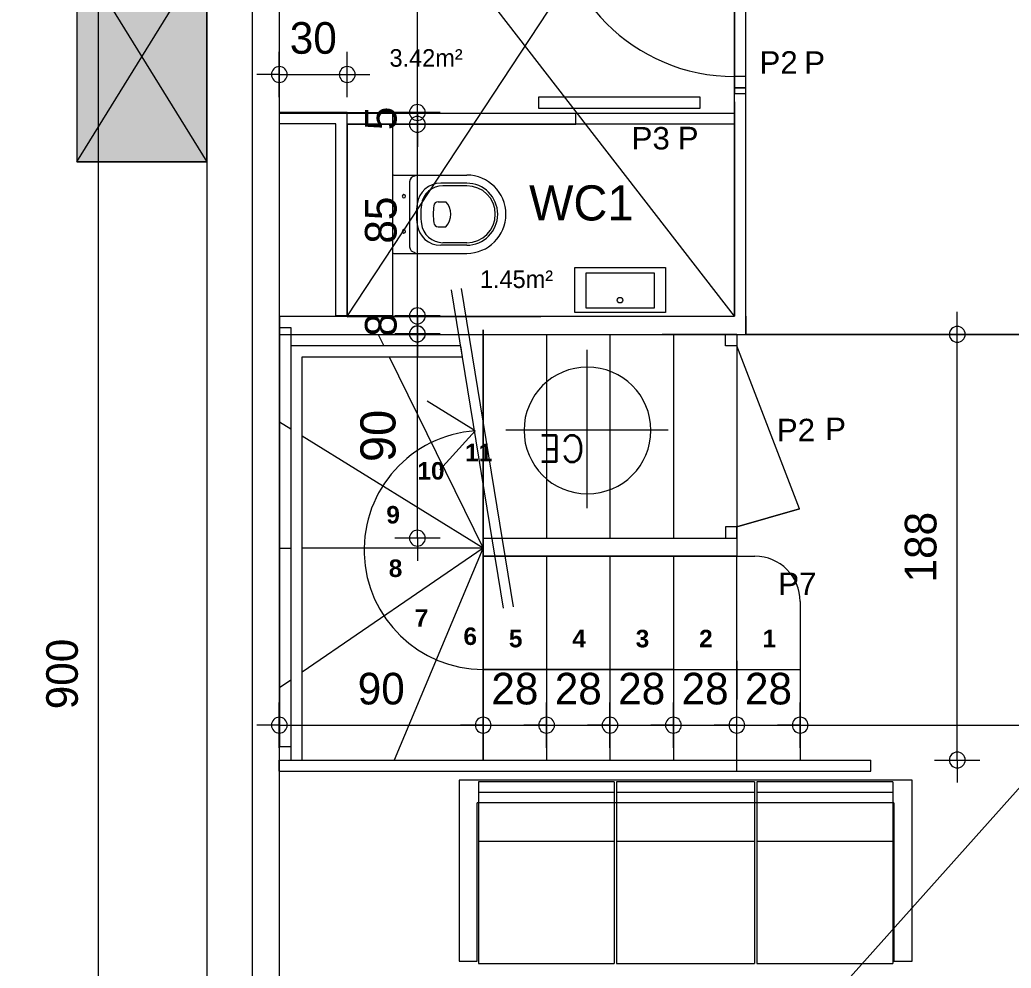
# Model space of a CAD drawing. Header units: metres. Extents: x 1.8 to 61.8, y -53.3 to -11.3.
# Drawn here: x 5.776 to 10.153, y -20.599 to -16.41 of the extents above; entities that cross this region are included whole.
import ezdxf
from ezdxf.enums import TextEntityAlignment as Align
from ezdxf.lldxf.tags import DXFTag

# ---------------------------------------------------------------- set-up
doc = ezdxf.new("R2010")
doc.units = ezdxf.units.M
doc.header["$MEASUREMENT"] = 0
doc.layers.add('Calque commun', color=7, linetype='Continuous')
doc.layers.add('Textes', color=7, linetype='Continuous')
doc.styles.add('Arial12', font='arialbd.ttf', dxfattribs={"height": 0.077267})
doc.styles.add('Arial9', font='arial.ttf', dxfattribs={"height": 0.098961})
doc.styles.add('Century Gothic Gras', font='txt.shx', dxfattribs={"height": 0.116336})
doc.styles.add('Century Gothic10', font='GOTHIC.TTF', dxfattribs={"height": 0.077575})
doc.styles.add('Century Gothic15', font='GOTHIC.TTF', dxfattribs={"height": 0.139636})
doc.styles.add('Century Gothic18', font='GOTHIC.TTF', dxfattribs={"height": 0.155151})
doc.styles.add('Century Gothic19', font='GOTHIC.TTF', dxfattribs={"height": 0.155151})
tags = doc.linetypes.add('DASHDOT2', pattern=[0.5, 0.25, -0.125, 0, -0.125]).pattern_tags.tags
tags[10:11] = [DXFTag(74, 4), DXFTag(75, 0), DXFTag(340, '0'), DXFTag(46, 1.0), DXFTag(50, 0.0), DXFTag(44, 0.0), DXFTag(45, 0.0)]
tags[8:9] = [DXFTag(74, 4), DXFTag(75, 0), DXFTag(340, '0'), DXFTag(46, 1.0), DXFTag(50, 0.0), DXFTag(44, 0.0), DXFTag(45, 0.0)]
tags[6:7] = [DXFTag(74, 4), DXFTag(75, 0), DXFTag(340, '0'), DXFTag(46, 1.0), DXFTag(50, 0.0), DXFTag(44, 0.0), DXFTag(45, 0.0)]
tags[4:5] = [DXFTag(74, 4), DXFTag(75, 0), DXFTag(340, '0'), DXFTag(46, 1.0), DXFTag(50, 0.0), DXFTag(44, 0.0), DXFTag(45, 0.0)]
tags = doc.linetypes.add('DOT2', pattern=[0.125, 0, -0.125]).pattern_tags.tags
tags[6:7] = [DXFTag(74, 4), DXFTag(75, 0), DXFTag(340, '0'), DXFTag(46, 1.0), DXFTag(50, 0.0), DXFTag(44, 0.0), DXFTag(45, 0.0)]
tags[4:5] = [DXFTag(74, 4), DXFTag(75, 0), DXFTag(340, '0'), DXFTag(46, 1.0), DXFTag(50, 0.0), DXFTag(44, 0.0), DXFTag(45, 0.0)]
tags = doc.linetypes.add('HIDDEN', pattern=[0.375, 0.25, -0.125]).pattern_tags.tags
tags[6:7] = [DXFTag(74, 4), DXFTag(75, 0), DXFTag(340, '0'), DXFTag(46, 1.0), DXFTag(50, 0.0), DXFTag(44, 0.0), DXFTag(45, 0.0)]
tags[4:5] = [DXFTag(74, 4), DXFTag(75, 0), DXFTag(340, '0'), DXFTag(46, 1.0), DXFTag(50, 0.0), DXFTag(44, 0.0), DXFTag(45, 0.0)]
tags = doc.linetypes.add('HIDDEN2', pattern=[0.1875, 0.125, -0.0625]).pattern_tags.tags
tags[6:7] = [DXFTag(74, 4), DXFTag(75, 0), DXFTag(340, '0'), DXFTag(46, 1.0), DXFTag(50, 0.0), DXFTag(44, 0.0), DXFTag(45, 0.0)]
tags[4:5] = [DXFTag(74, 4), DXFTag(75, 0), DXFTag(340, '0'), DXFTag(46, 1.0), DXFTag(50, 0.0), DXFTag(44, 0.0), DXFTag(45, 0.0)]
tags = doc.linetypes.add('HIDDENX2', pattern=[0.75, 0.5, -0.25]).pattern_tags.tags
tags[6:7] = [DXFTag(74, 4), DXFTag(75, 0), DXFTag(340, '0'), DXFTag(46, 1.0), DXFTag(50, 0.0), DXFTag(44, 0.0), DXFTag(45, 0.0)]
tags[4:5] = [DXFTag(74, 4), DXFTag(75, 0), DXFTag(340, '0'), DXFTag(46, 1.0), DXFTag(50, 0.0), DXFTag(44, 0.0), DXFTag(45, 0.0)]

# ---------------------------------------------------------------- blocks, each defined once
blk = doc.blocks.new('Block52944')
at = {"layer": 'Calque commun', "color": 7, "linetype": 'Continuous', "lineweight": 18}
blk.add_line((6.6015, -14.7998), (6.6015, -23.7998), dxfattribs=at)
at = {"layer": 'Calque commun', "color": 7, "linetype": 'Continuous', "lineweight": 9}
for p, q in [((6.8015, -14.9998), (6.8015, -23.5998)), ((6.9216, -15.1198), (6.9216, -23.4798))]:
    blk.add_line(p, q, dxfattribs=at)
blk = doc.blocks.new('DimLine53045')
at = {"layer": 'Calque commun', "color": 5, "linetype": 'Continuous', "lineweight": 9}
blk.add_line((6.1238, -23.7998, 0), (6.1238, -14.7998, 0), dxfattribs=at)
at = {"layer": 'Calque commun', "color": 5, "linetype": 'Continuous', "lineweight": 9, "style": 'Century Gothic15'}
blk.add_text('900', height=0.13964, rotation=90, dxfattribs=at).set_placement((6.0738, -19.2998, 0), align=Align.BOTTOM_CENTER)
blk = doc.blocks.new('ce3')
at = {"layer": 'Calque commun', "color": 6, "linetype": 'Continuous', "lineweight": 9}
for p, q in [((0.0007, 0.3427), (0.0007, -0.3562)), ((-0.3566, -0.0007), (0.3605, -0.0007))]:
    blk.add_line(p, q, dxfattribs=at)
blk.add_arc((0, 0), 0.28, 0, 359.9994, dxfattribs=at)
at = {"layer": 'Calque commun', "color": 6, "linetype": 'ByBlock', "lineweight": -2, "style": 'Century Gothic Gras'}
blk.add_text('CE', height=0.11634, rotation=359.9993, dxfattribs=at).set_placement((0.0123, -0.0123), align=Align.BOTTOM_LEFT)
blk = doc.blocks.new('sofa3-3')
at = {"layer": 'Calque commun', "color": 8, "linetype": 'ByBlock', "lineweight": 9}
for p, q in [((0, 0), (0, -0.8)), ((2, 0), (0, 0)), ((2, 0), (2, 0)), ((2, 0), (2, 0)), ((2, 0), (2, 0)), ((2, 0), (2, 0)), ((2, -0.8), (2, 0)), ((0.685, -0.0067), (0.085, -0.0067)), ((0.085, -0.0067), (0.085, -0.1)), ((0.685, -0.0067), (0.685, -0.1)), ((1.305, -0.0067), (0.695, -0.0067)), ((0.695, -0.0067), (0.695, -0.1)), ((1.305, -0.0067), (1.305, -0.1)), ((1.915, -0.0067), (1.315, -0.0067)), ((1.315, -0.0067), (1.315, -0.1)), ((1.915, -0.0067), (1.915, -0.1)), ((0.685, -0.054), (0.085, -0.054)), ((1.305, -0.054), (0.695, -0.054)), ((1.915, -0.054), (1.315, -0.054)), ((0.08, -0.1), (0.08, -0.1)), ((0.08, -0.1), (0.08, -0.1)), ((0.08, -0.1), (0.08, -0.1)), ((0.08, -0.1), (0.08, -0.1)), ((0.085, -0.1), (0.08, -0.1)), ((0.08, -0.74), (0.08, -0.1)), ((0.685, -0.1), (0.085, -0.1)), ((0.085, -0.1), (0.085, -0.14)), ((0.085, -0.11), (0.085, -0.11)), ((0.085, -0.11), (0.085, -0.11)), ((0.695, -0.1), (0.685, -0.1)), ((0.685, -0.1), (0.685, -0.14)), ((0.685, -0.11), (0.685, -0.11)), ((0.685, -0.11), (0.685, -0.11)), ((1.305, -0.1), (0.695, -0.1)), ((0.695, -0.1), (0.695, -0.14)), ((0.695, -0.11), (0.695, -0.11)), ((0.695, -0.11), (0.695, -0.11)), ((1.315, -0.1), (1.305, -0.1)), ((1.305, -0.1), (1.305, -0.14)), ((1.305, -0.11), (1.305, -0.11)), ((1.305, -0.11), (1.305, -0.11)), ((1.915, -0.1), (1.315, -0.1)), ((1.315, -0.1), (1.315, -0.14)), ((1.315, -0.11), (1.315, -0.11)), ((1.315, -0.11), (1.315, -0.11)), ((1.92, -0.1), (1.915, -0.1)), ((1.915, -0.1), (1.915, -0.14)), ((1.915, -0.11), (1.915, -0.11)), ((1.915, -0.11), (1.915, -0.11)), ((1.92, -0.1), (1.92, -0.1)), ((1.92, -0.1), (1.92, -0.1)), ((1.92, -0.1), (1.92, -0.1)), ((1.92, -0.1), (1.92, -0.1)), ((1.92, -0.1), (1.92, -0.74)), ((0.085, -0.14), (0.085, -0.81)), ((0.685, -0.14), (0.685, -0.81)), ((0.695, -0.14), (0.695, -0.81)), ((1.305, -0.14), (1.305, -0.81)), ((1.315, -0.14), (1.315, -0.81)), ((1.915, -0.14), (1.915, -0.81)), ((0.085, -0.27), (0.685, -0.27)), ((0.695, -0.27), (1.305, -0.27)), ((1.315, -0.27), (1.915, -0.27)), ((0.08, -0.76), (0.08, -0.74)), ((1.92, -0.74), (1.92, -0.76)), ((0.08, -0.8), (0.08, -0.76)), ((1.92, -0.76), (1.92, -0.8)), ((0, -0.8), (0, -0.8)), ((0, -0.8), (0, -0.8)), ((0, -0.8), (0.08, -0.8)), ((0.08, -0.8), (0.08, -0.8)), ((0.08, -0.8), (0.08, -0.8)), ((0.085, -0.81), (0.085, -0.81)), ((0.085, -0.81), (0.085, -0.81)), ((0.085, -0.81), (0.685, -0.81)), ((0.685, -0.81), (0.685, -0.81)), ((0.685, -0.81), (0.685, -0.81)), ((0.695, -0.81), (0.695, -0.81)), ((0.695, -0.81), (0.695, -0.81)), ((0.695, -0.81), (1.305, -0.81)), ((1.305, -0.81), (1.305, -0.81)), ((1.305, -0.81), (1.305, -0.81)), ((1.315, -0.81), (1.315, -0.81)), ((1.315, -0.81), (1.315, -0.81)), ((1.315, -0.81), (1.915, -0.81)), ((1.915, -0.81), (1.915, -0.81)), ((1.915, -0.81), (1.915, -0.81)), ((1.92, -0.8), (1.92, -0.8)), ((1.92, -0.8), (1.92, -0.8)), ((1.92, -0.8), (2, -0.8))]:
    blk.add_line(p, q, dxfattribs=at)
blk = doc.blocks.new('XMODULE1PDNONPMR5')
at = {"layer": 'Calque commun', "color": 5, "linetype": 'Continuous', "lineweight": 9}
blk.add_arc((0, 0), 0.5, 0, 359.99941, dxfattribs=at)
blk = doc.blocks.new('XMODULE1PDNONPMR6')
at = {"layer": 'Calque commun', "color": 5, "linetype": 'Continuous', "lineweight": 9}
blk.add_arc((0, 0), 0.5, 0, 359.99941, dxfattribs=at)
blk = doc.blocks.new('DimLine53356-2')
at = {"layer": 'Calque commun', "color": 5, "linetype": 'Continuous', "lineweight": 9}
for p, q in [((6.9216, -20.4977), (6.9216, -20.2977)), ((7.8216, -20.4977), (7.8216, -20.2977)), ((6.9216, -20.3977), (6.8216, -20.3977)), ((6.9216, -20.3977), (7.8216, -20.3977)), ((7.8216, -20.3977), (7.9216, -20.3977))]:
    blk.add_line(p, q, dxfattribs=at)
at = {"layer": 'Calque commun', "color": 5, "linetype": 'Continuous', "lineweight": 9, "xscale": 0.07000000029802322, "yscale": 0.07000000029802322, "zscale": 0.07000000029802322}
for name, p in [('XMODULE1PDNONPMR5', (6.9216, -20.3977)), ('XMODULE1PDNONPMR6', (7.8216, -20.3977))]:
    blk.add_blockref(name, p, dxfattribs=at)
at = {"layer": 'Calque commun', "color": 5, "linetype": 'Continuous', "lineweight": 9, "style": 'Century Gothic15'}
blk.add_text('90', height=0.13964, dxfattribs=at).set_placement((7.3716, -20.3477), align=Align.BOTTOM_CENTER)
blk = doc.blocks.new('XMODULE1PDNONPMR7')
at = {"layer": 'Calque commun', "color": 5, "linetype": 'Continuous', "lineweight": 9}
blk.add_arc((0, 0), 0.5, 0, 359.99941, dxfattribs=at)
blk = doc.blocks.new('XMODULE1PDNONPMR8')
at = {"layer": 'Calque commun', "color": 5, "linetype": 'Continuous', "lineweight": 9}
blk.add_arc((0, 0), 0.5, 0, 359.99941, dxfattribs=at)
blk = doc.blocks.new('DimLine53364-2')
at = {"layer": 'Calque commun', "color": 5, "linetype": 'Continuous', "lineweight": 9}
for p, q in [((7.8216, -20.4977), (7.8216, -20.2977)), ((8.1016, -20.4977), (8.1016, -20.2977)), ((7.8216, -20.3977), (7.7216, -20.3977)), ((7.8216, -20.3977), (8.1016, -20.3977)), ((8.1016, -20.3977), (8.2016, -20.3977))]:
    blk.add_line(p, q, dxfattribs=at)
at = {"layer": 'Calque commun', "color": 5, "linetype": 'Continuous', "lineweight": 9, "xscale": 0.07000000029802322, "yscale": 0.07000000029802322, "zscale": 0.07000000029802322}
for name, p in [('XMODULE1PDNONPMR7', (7.8216, -20.3977)), ('XMODULE1PDNONPMR8', (8.1016, -20.3977))]:
    blk.add_blockref(name, p, dxfattribs=at)
at = {"layer": 'Calque commun', "color": 5, "linetype": 'Continuous', "lineweight": 9, "style": 'Century Gothic15'}
blk.add_text('28', height=0.13964, dxfattribs=at).set_placement((7.9616, -20.3477), align=Align.BOTTOM_CENTER)
blk = doc.blocks.new('XMODULE1PDNONPMR9')
at = {"layer": 'Calque commun', "color": 5, "linetype": 'Continuous', "lineweight": 9}
blk.add_arc((0, 0), 0.5, 0, 359.99941, dxfattribs=at)
blk = doc.blocks.new('XMODULE1PDNONPMR10')
at = {"layer": 'Calque commun', "color": 5, "linetype": 'Continuous', "lineweight": 9}
blk.add_arc((0, 0), 0.5, 0, 359.99941, dxfattribs=at)
blk = doc.blocks.new('DimLine53372-2')
at = {"layer": 'Calque commun', "color": 5, "linetype": 'Continuous', "lineweight": 9}
for p, q in [((8.1016, -20.4977), (8.1016, -20.2977)), ((8.3816, -20.4977), (8.3816, -20.2977)), ((8.1016, -20.3977), (8.0016, -20.3977)), ((8.1016, -20.3977), (8.3816, -20.3977)), ((8.3816, -20.3977), (8.4816, -20.3977))]:
    blk.add_line(p, q, dxfattribs=at)
at = {"layer": 'Calque commun', "color": 5, "linetype": 'Continuous', "lineweight": 9, "xscale": 0.07000000029802322, "yscale": 0.07000000029802322, "zscale": 0.07000000029802322}
for name, p in [('XMODULE1PDNONPMR9', (8.1016, -20.3977)), ('XMODULE1PDNONPMR10', (8.3816, -20.3977))]:
    blk.add_blockref(name, p, dxfattribs=at)
at = {"layer": 'Calque commun', "color": 5, "linetype": 'Continuous', "lineweight": 9, "style": 'Century Gothic15'}
blk.add_text('28', height=0.13964, dxfattribs=at).set_placement((8.2416, -20.3477), align=Align.BOTTOM_CENTER)
blk = doc.blocks.new('XMODULE1PDNONPMR11')
at = {"layer": 'Calque commun', "color": 5, "linetype": 'Continuous', "lineweight": 9}
blk.add_arc((0, 0), 0.5, 0, 359.99941, dxfattribs=at)
blk = doc.blocks.new('XMODULE1PDNONPMR12')
at = {"layer": 'Calque commun', "color": 5, "linetype": 'Continuous', "lineweight": 9}
blk.add_arc((0, 0), 0.5, 0, 359.99941, dxfattribs=at)
blk = doc.blocks.new('DimLine53380-2')
at = {"layer": 'Calque commun', "color": 5, "linetype": 'Continuous', "lineweight": 9}
for p, q in [((8.3816, -20.4977), (8.3816, -20.2977)), ((8.6616, -20.4977), (8.6616, -20.2977)), ((8.3816, -20.3977), (8.2816, -20.3977)), ((8.3816, -20.3977), (8.6616, -20.3977)), ((8.6616, -20.3977), (8.7616, -20.3977))]:
    blk.add_line(p, q, dxfattribs=at)
at = {"layer": 'Calque commun', "color": 5, "linetype": 'Continuous', "lineweight": 9, "xscale": 0.07000000029802322, "yscale": 0.07000000029802322, "zscale": 0.07000000029802322}
for name, p in [('XMODULE1PDNONPMR11', (8.3816, -20.3977)), ('XMODULE1PDNONPMR12', (8.6616, -20.3977))]:
    blk.add_blockref(name, p, dxfattribs=at)
at = {"layer": 'Calque commun', "color": 5, "linetype": 'Continuous', "lineweight": 9, "style": 'Century Gothic15'}
blk.add_text('28', height=0.13964, dxfattribs=at).set_placement((8.5216, -20.3477), align=Align.BOTTOM_CENTER)
blk = doc.blocks.new('XMODULE1PDNONPMR13')
at = {"layer": 'Calque commun', "color": 5, "linetype": 'Continuous', "lineweight": 9}
blk.add_arc((0, 0), 0.5, 0, 359.99941, dxfattribs=at)
blk = doc.blocks.new('XMODULE1PDNONPMR14')
at = {"layer": 'Calque commun', "color": 5, "linetype": 'Continuous', "lineweight": 9}
blk.add_arc((0, 0), 0.5, 0, 359.99941, dxfattribs=at)
blk = doc.blocks.new('DimLine53388-2')
at = {"layer": 'Calque commun', "color": 5, "linetype": 'Continuous', "lineweight": 9}
for p, q in [((9.2215, -20.4977), (9.2215, -20.2977)), ((12.9215, -20.2974), (12.9215, -20.4974)), ((9.2215, -20.3977), (9.1215, -20.3977)), ((9.2215, -20.3977), (12.9215, -20.3974)), ((12.9215, -20.3974), (13.0215, -20.3974))]:
    blk.add_line(p, q, dxfattribs=at)
at = {"layer": 'Calque commun', "color": 5, "linetype": 'Continuous', "lineweight": 9, "xscale": 0.07000000051574785, "yscale": 0.07000000051574785, "zscale": 0.07000000029802322, "rotation": 0.004519000550515192}
for name, p in [('XMODULE1PDNONPMR13', (9.2215, -20.3977)), ('XMODULE1PDNONPMR14', (12.9215, -20.3974))]:
    blk.add_blockref(name, p, dxfattribs=at)
at = {"layer": 'Calque commun', "color": 5, "linetype": 'Continuous', "lineweight": 9, "style": 'Century Gothic15'}
blk.add_text('370', height=0.13964, rotation=0.0045, dxfattribs=at).set_placement((11.0715, -20.3475), align=Align.BOTTOM_CENTER)
blk = doc.blocks.new('XMODULE1PDNONPMR35')
at = {"layer": 'Calque commun', "color": 5, "linetype": 'Continuous', "lineweight": 9}
blk.add_arc((0, 0), 0.5, 0, 359.99941, dxfattribs=at)
blk = doc.blocks.new('XMODULE1PDNONPMR36')
at = {"layer": 'Calque commun', "color": 5, "linetype": 'Continuous', "lineweight": 9}
blk.add_arc((0, 0), 0.5, 0, 359.99941, dxfattribs=at)
blk = doc.blocks.new('DimLine53492')
at = {"layer": 'Calque commun', "color": 5, "linetype": 'Continuous', "lineweight": 9}
for p, q in [((7.5311, -15.9912), (7.5311, -15.8912)), ((7.4311, -15.9912), (7.6311, -15.9912)), ((7.5311, -17.6912), (7.5311, -15.9912)), ((7.4311, -17.6912), (7.6311, -17.6912)), ((7.5311, -17.6912), (7.5311, -17.7912))]:
    blk.add_line(p, q, dxfattribs=at)
at = {"layer": 'Calque commun', "color": 5, "linetype": 'Continuous', "lineweight": 9, "xscale": 0.07000000029802322, "yscale": 0.07000000029802322, "zscale": 0.07000000029802322, "rotation": 90}
for name, p in [('XMODULE1PDNONPMR36', (7.5311, -15.9912)), ('XMODULE1PDNONPMR35', (7.5311, -17.6912))]:
    blk.add_blockref(name, p, dxfattribs=at)
at = {"layer": 'Calque commun', "color": 5, "linetype": 'Continuous', "lineweight": 9, "style": 'Century Gothic15'}
blk.add_text('170', height=0.13964, rotation=90, dxfattribs=at).set_placement((7.4811, -16.8412), align=Align.BOTTOM_CENTER)
blk = doc.blocks.new('XMODULE1PDNONPMR39')
at = {"layer": 'Calque commun', "color": 5, "linetype": 'Continuous', "lineweight": 9}
blk.add_arc((0, 0), 0.5, 0, 359.99941, dxfattribs=at)
blk = doc.blocks.new('XMODULE1PDNONPMR40')
at = {"layer": 'Calque commun', "color": 5, "linetype": 'Continuous', "lineweight": 9}
blk.add_arc((0, 0), 0.5, 0, 359.99941, dxfattribs=at)
blk = doc.blocks.new('DimLine53966-2')
at = {"layer": 'Calque commun', "color": 5, "linetype": 'Continuous', "lineweight": 9}
for p, q in [((7.5311, -18.6687), (7.5311, -18.5687)), ((7.6311, -18.6687), (7.4311, -18.6687)), ((7.5311, -19.5712), (7.5311, -18.6687)), ((7.6311, -19.5712), (7.4311, -19.5712)), ((7.5311, -19.5712), (7.5311, -19.6712))]:
    blk.add_line(p, q, dxfattribs=at)
at = {"layer": 'Calque commun', "color": 5, "linetype": 'Continuous', "lineweight": 9, "xscale": 0.07000000029802322, "yscale": 0.07000000029802322, "zscale": 0.07000000029802322, "rotation": 90}
for name, p in [('XMODULE1PDNONPMR40', (7.5311, -18.6687)), ('XMODULE1PDNONPMR39', (7.5311, -19.5712))]:
    blk.add_blockref(name, p, dxfattribs=at)
at = {"layer": 'Calque commun', "color": 5, "linetype": 'Continuous', "lineweight": 9, "style": 'Century Gothic19'}
blk.add_text('90', height=0.15515, rotation=90, dxfattribs=at).set_placement((7.4811, -19.1199), align=Align.BOTTOM_CENTER)
blk = doc.blocks.new('XMODULE1PDNONPMR49')
at = {"layer": 'Calque commun', "color": 5, "linetype": 'Continuous', "lineweight": 9}
blk.add_arc((0, 0), 0.5, 0, 359.99941, dxfattribs=at)
blk = doc.blocks.new('XMODULE1PDNONPMR50')
at = {"layer": 'Calque commun', "color": 5, "linetype": 'Continuous', "lineweight": 9}
blk.add_arc((0, 0), 0.5, 0, 359.99941, dxfattribs=at)
blk = doc.blocks.new('DimLine55785-2')
at = {"layer": 'Calque commun', "color": 5, "linetype": 'Continuous', "lineweight": 9}
for p, q in [((6.9216, -17.6236), (6.9216, -17.4236)), ((7.2215, -17.6236), (7.2215, -17.4236)), ((6.9216, -17.5236), (6.8216, -17.5236)), ((6.9216, -17.5236), (7.2215, -17.5236)), ((7.2215, -17.5236), (7.3215, -17.5236))]:
    blk.add_line(p, q, dxfattribs=at)
at = {"layer": 'Calque commun', "color": 5, "linetype": 'Continuous', "lineweight": 9, "xscale": 0.07000000029802322, "yscale": 0.07000000029802322, "zscale": 0.07000000029802322}
for name, p in [('XMODULE1PDNONPMR49', (6.9216, -17.5236)), ('XMODULE1PDNONPMR50', (7.2215, -17.5236))]:
    blk.add_blockref(name, p, dxfattribs=at)
at = {"layer": 'Calque commun', "color": 5, "linetype": 'Continuous', "lineweight": 9, "style": 'Century Gothic15'}
blk.add_text('30', height=0.13964, dxfattribs=at).set_placement((7.0716, -17.4736), align=Align.BOTTOM_CENTER)
blk = doc.blocks.new('XMODULE1PDNONPMR51')
at = {"layer": 'Calque commun', "color": 5, "linetype": 'Continuous', "lineweight": 9}
blk.add_arc((0, 0), 0.5, 0, 359.99941, dxfattribs=at)
blk = doc.blocks.new('XMODULE1PDNONPMR52')
at = {"layer": 'Calque commun', "color": 5, "linetype": 'Continuous', "lineweight": 9}
blk.add_arc((0, 0), 0.5, 0, 359.99941, dxfattribs=at)
blk = doc.blocks.new('DimLine55987-2')
at = {"layer": 'Calque commun', "color": 5, "linetype": 'Continuous', "lineweight": 9}
for p, q in [((8.6616, -20.4977), (8.6616, -20.2977)), ((8.9415, -20.4977), (8.9415, -20.2977)), ((8.6616, -20.3977), (8.5616, -20.3977)), ((8.6616, -20.3977), (8.9415, -20.3977)), ((8.9415, -20.3977), (9.0415, -20.3977))]:
    blk.add_line(p, q, dxfattribs=at)
at = {"layer": 'Calque commun', "color": 5, "linetype": 'Continuous', "lineweight": 9, "xscale": 0.07000000029802322, "yscale": 0.07000000029802322, "zscale": 0.07000000029802322}
for name, p in [('XMODULE1PDNONPMR51', (8.6616, -20.3977)), ('XMODULE1PDNONPMR52', (8.9415, -20.3977))]:
    blk.add_blockref(name, p, dxfattribs=at)
at = {"layer": 'Calque commun', "color": 5, "linetype": 'Continuous', "lineweight": 9, "style": 'Century Gothic15'}
blk.add_text('28', height=0.13964, dxfattribs=at).set_placement((8.8016, -20.3477), align=Align.BOTTOM_CENTER)
blk = doc.blocks.new('XMODULE1PDNONPMR53')
at = {"layer": 'Calque commun', "color": 5, "linetype": 'Continuous', "lineweight": 9}
blk.add_arc((0, 0), 0.5, 0, 359.99941, dxfattribs=at)
blk = doc.blocks.new('XMODULE1PDNONPMR54')
at = {"layer": 'Calque commun', "color": 5, "linetype": 'Continuous', "lineweight": 9}
blk.add_arc((0, 0), 0.5, 0, 359.99941, dxfattribs=at)
blk = doc.blocks.new('DimLine55995-2')
at = {"layer": 'Calque commun', "color": 5, "linetype": 'Continuous', "lineweight": 9}
for p, q in [((8.9415, -20.4977), (8.9415, -20.2977)), ((9.2215, -20.4977), (9.2215, -20.2977)), ((8.9415, -20.3977), (8.8415, -20.3977)), ((8.9415, -20.3977), (9.2215, -20.3977)), ((9.2215, -20.3977), (9.3215, -20.3977))]:
    blk.add_line(p, q, dxfattribs=at)
at = {"layer": 'Calque commun', "color": 5, "linetype": 'Continuous', "lineweight": 9, "xscale": 0.07000000029802322, "yscale": 0.07000000029802322, "zscale": 0.07000000029802322}
for name, p in [('XMODULE1PDNONPMR53', (8.9415, -20.3977)), ('XMODULE1PDNONPMR54', (9.2215, -20.3977))]:
    blk.add_blockref(name, p, dxfattribs=at)
at = {"layer": 'Calque commun', "color": 5, "linetype": 'Continuous', "lineweight": 9, "style": 'Century Gothic15'}
blk.add_text('28', height=0.13964, dxfattribs=at).set_placement((9.0815, -20.3477), align=Align.BOTTOM_CENTER)
blk = doc.blocks.new('XMODULE1PDNONPMR55')
at = {"layer": 'Calque commun', "color": 5, "linetype": 'Continuous', "lineweight": 9}
blk.add_arc((0, 0), 0.5, 0, 359.99941, dxfattribs=at)
blk = doc.blocks.new('XMODULE1PDNONPMR56')
at = {"layer": 'Calque commun', "color": 5, "linetype": 'Continuous', "lineweight": 9}
blk.add_arc((0, 0), 0.5, 0, 359.99941, dxfattribs=at)
blk = doc.blocks.new('DimLine59627-2')
at = {"layer": 'Calque commun', "color": 5, "linetype": 'Continuous', "lineweight": 9}
for p, q in [((7.5311, -18.5897), (7.5311, -18.4897)), ((7.4311, -18.5897), (7.6311, -18.5897)), ((7.5311, -18.6697), (7.5311, -18.5897)), ((7.4311, -18.6697), (7.6311, -18.6697)), ((7.5311, -18.6697), (7.5311, -18.7697))]:
    blk.add_line(p, q, dxfattribs=at)
at = {"layer": 'Calque commun', "color": 5, "linetype": 'Continuous', "lineweight": 9, "xscale": 0.07000000029802322, "yscale": 0.07000000029802322, "zscale": 0.07000000029802322, "rotation": 90}
for name, p in [('XMODULE1PDNONPMR56', (7.5311, -18.5897)), ('XMODULE1PDNONPMR55', (7.5311, -18.6697))]:
    blk.add_blockref(name, p, dxfattribs=at)
at = {"layer": 'Calque commun', "color": 5, "linetype": 'Continuous', "lineweight": 9, "style": 'Century Gothic15'}
blk.add_text('8', height=0.1396, rotation=90.002, dxfattribs=at).set_placement((7.4811, -18.6297), align=Align.BOTTOM_CENTER)
blk = doc.blocks.new('XMODULE1PDNONPMR57')
at = {"layer": 'Calque commun', "color": 5, "linetype": 'Continuous', "lineweight": 9}
blk.add_arc((0, 0), 0.5, 0, 359.99941, dxfattribs=at)
blk = doc.blocks.new('XMODULE1PDNONPMR58')
at = {"layer": 'Calque commun', "color": 5, "linetype": 'Continuous', "lineweight": 9}
blk.add_arc((0, 0), 0.5, 0, 359.99941, dxfattribs=at)
blk = doc.blocks.new('DimLine60841')
at = {"layer": 'Calque commun', "color": 5, "linetype": 'Continuous', "lineweight": 9}
for p, q in [((9.915, -18.6712), (9.915, -18.5712)), ((9.815, -18.6712), (10.015, -18.6712)), ((9.915, -20.5513), (9.915, -18.6712)), ((9.815, -20.5513), (10.015, -20.5513)), ((9.915, -20.5513), (9.915, -20.6513))]:
    blk.add_line(p, q, dxfattribs=at)
at = {"layer": 'Calque commun', "color": 5, "linetype": 'Continuous', "lineweight": 9, "xscale": 0.07000000029802322, "yscale": 0.07000000029802322, "zscale": 0.07000000029802322, "rotation": 90}
for name, p in [('XMODULE1PDNONPMR58', (9.915, -18.6712)), ('XMODULE1PDNONPMR57', (9.915, -20.5513))]:
    blk.add_blockref(name, p, dxfattribs=at)
at = {"layer": 'Calque commun', "color": 5, "linetype": 'Continuous', "lineweight": 9, "style": 'Century Gothic15'}
blk.add_text('188', height=0.13964, rotation=90, dxfattribs=at).set_placement((9.865, -19.6113), align=Align.BOTTOM_CENTER)
blk = doc.blocks.new('@PRES_1_$$_1-37')
at = {"layer": 'Calque commun', "color": 5, "linetype": 'Continuous', "lineweight": 9}
blk.add_line((0.05, 0.05), (0.05, 0.85), dxfattribs=at)
at = {"layer": 'Calque commun', "color": 5, "linetype": 'Continuous', "lineweight": 9, "extrusion": (0, 0, -1)}
blk.add_arc((-0.05, 0.05), 0.8, 90, 180, dxfattribs=at)
at = {"layer": 'Calque commun', "color": 5, "linetype": 'Continuous', "lineweight": 9}
mesh = blk.add_polyface(dxfattribs=at)
corners = [(0, 0), (0, 0.05), (0.05, 0.05), (0.05, 0)]
mesh.append_faces([[corners[k] for k in face] for face in [(0, 1, 2, 3)]], dxfattribs={"color": 5})
mesh = blk.add_polyface(dxfattribs=at)
corners = [(0.85, 0), (0.85, 0.05), (0.9, 0.05), (0.9, 0)]
mesh.append_faces([[corners[k] for k in face] for face in [(0, 1, 2, 3)]], dxfattribs={"color": 5})
blk = doc.blocks.new('@PRES_1_$$_1-38')
at = {"layer": 'Calque commun', "color": 0, "linetype": 'Continuous', "lineweight": 9}
blk.add_line((0, 0), (0, 0.05), dxfattribs=at)
blk = doc.blocks.new('@PRES_1_$$_1-39')
at = {"layer": 'Calque commun', "color": 0, "linetype": 'Continuous', "lineweight": 9}
blk.add_line((0, 0), (0, 0.05), dxfattribs=at)
blk = doc.blocks.new('INTER_2D_COMB13')
at = {"layer": 'Calque commun', "color": 0, "linetype": 'ByBlock', "lineweight": -2}
blk.add_blockref('@PRES_1_$$_1-37', (0, 0), dxfattribs=at)
at = {"layer": 'Calque commun', "color": 15, "linetype": 'ByBlock', "lineweight": -2}
blk.add_blockref('@PRES_1_$$_1-38', (0, 0), dxfattribs=at)
at = {"layer": 'Calque commun', "color": 15, "linetype": 'ByBlock', "lineweight": -2, "extrusion": (0, 0, -1), "xscale": -1, "yscale": -1, "zscale": -1, "rotation": -180}
blk.add_blockref('@PRES_1_$$_1-39', (-0.9, 0), dxfattribs=at)
blk = doc.blocks.new('PLACED_COMB13')
at = {"layer": 'Calque commun', "color": 0, "linetype": 'ByBlock', "lineweight": -2}
blk.add_blockref('INTER_2D_COMB13', (0, 0), dxfattribs=at)
blk = doc.blocks.new('XMODULE1PDNONPMR59')
at = {"layer": 'Calque commun', "color": 5, "linetype": 'Continuous', "lineweight": 9}
blk.add_arc((0, 0), 0.5, 0, 359.99941, dxfattribs=at)
blk = doc.blocks.new('XMODULE1PDNONPMR60')
at = {"layer": 'Calque commun', "color": 5, "linetype": 'Continuous', "lineweight": 9}
blk.add_arc((0, 0), 0.5, 0, 359.99941, dxfattribs=at)
blk = doc.blocks.new('DimLine61139')
at = {"layer": 'Calque commun', "color": 5, "linetype": 'Continuous', "lineweight": 9}
for p, q in [((7.5311, -17.7435), (7.5311, -17.6435)), ((7.6311, -17.7435), (7.4311, -17.7435)), ((7.5311, -18.5897), (7.5311, -17.7435)), ((7.6311, -18.5897), (7.4311, -18.5897)), ((7.5311, -18.5897), (7.5311, -18.6897))]:
    blk.add_line(p, q, dxfattribs=at)
at = {"layer": 'Calque commun', "color": 5, "linetype": 'Continuous', "lineweight": 9, "xscale": 0.07000000029802322, "yscale": 0.07000000029802322, "zscale": 0.07000000029802322, "rotation": 90}
for name, p in [('XMODULE1PDNONPMR60', (7.5311, -17.7435)), ('XMODULE1PDNONPMR59', (7.5311, -18.5897))]:
    blk.add_blockref(name, p, dxfattribs=at)
at = {"layer": 'Calque commun', "color": 5, "linetype": 'Continuous', "lineweight": 9, "style": 'Century Gothic15'}
blk.add_text('85', height=0.13964, rotation=90, dxfattribs=at).set_placement((7.4811, -18.1666), align=Align.BOTTOM_CENTER)
blk = doc.blocks.new('XMODULE1PDNONPMR61')
at = {"layer": 'Calque commun', "color": 5, "linetype": 'Continuous', "lineweight": 9}
blk.add_arc((0, 0), 0.5, 0, 359.99941, dxfattribs=at)
blk = doc.blocks.new('XMODULE1PDNONPMR62')
at = {"layer": 'Calque commun', "color": 5, "linetype": 'Continuous', "lineweight": 9}
blk.add_arc((0, 0), 0.5, 0, 359.99941, dxfattribs=at)
blk = doc.blocks.new('DimLine61147')
at = {"layer": 'Calque commun', "color": 5, "linetype": 'Continuous', "lineweight": 9}
for p, q in [((7.5311, -17.6912), (7.5311, -17.5912)), ((7.6311, -17.6912), (7.4311, -17.6912)), ((7.5311, -17.7435), (7.5311, -17.6912)), ((7.6311, -17.7435), (7.4311, -17.7435)), ((7.5311, -17.7435), (7.5311, -17.8435))]:
    blk.add_line(p, q, dxfattribs=at)
at = {"layer": 'Calque commun', "color": 5, "linetype": 'Continuous', "lineweight": 9, "xscale": 0.07000000029802322, "yscale": 0.07000000029802322, "zscale": 0.07000000029802322, "rotation": 90}
for name, p in [('XMODULE1PDNONPMR62', (7.5311, -17.6912)), ('XMODULE1PDNONPMR61', (7.5311, -17.7435))]:
    blk.add_blockref(name, p, dxfattribs=at)
at = {"layer": 'Calque commun', "color": 5, "linetype": 'Continuous', "lineweight": 9, "style": 'Century Gothic15'}
blk.add_text('5', height=0.1396, rotation=90, dxfattribs=at).set_placement((7.4811, -17.7174), align=Align.BOTTOM_CENTER)
blk = doc.blocks.new('XMODULE1PDNONPMR75')
at = {"layer": 'Calque commun', "color": 9, "linetype": 'HIDDEN2', "lineweight": 9}
for p, q in [((8.9316, -18.5912), (6.9216, -15.9912)), ((8.9316, -15.9912), (7.2215, -18.5893))]:
    blk.add_line(p, q, dxfattribs=at)
at = {"layer": 'Calque commun', "color": 9, "linetype": 'HIDDEN', "lineweight": 9}
blk.add_line((8.9315, -16.7079), (8.9315, -17.6079), dxfattribs=at)
at = {"layer": 'Calque commun', "color": 15, "linetype": 'Continuous', "lineweight": 18}
for p, q in [((8.9315, -18.5912), (8.9315, -17.5823)), ((8.9815, -18.5912), (8.9815, -17.5823)), ((7.2215, -17.6912), (6.9216, -17.6912)), ((6.9216, -17.6912), (6.9216, -17.7412)), ((7.2215, -18.5893), (7.2215, -17.6912)), ((7.1715, -17.7412), (6.9216, -17.7412)), ((7.1715, -18.5893), (7.1715, -17.7412)), ((7.2215, -18.5893), (7.1715, -18.5893))]:
    blk.add_line(p, q, dxfattribs=at)
at = {"layer": 'Calque commun', "color": 7, "linetype": 'HIDDEN2', "lineweight": 9}
for p, q in [((8.9315, -17.6079), (8.9815, -17.6079)), ((7.8216, -19.6512), (7.8216, -18.6513)), ((7.8216, -18.6513), (7.8216, -19.6512)), ((7.8216, -18.6513), (7.8216, -19.5712)), ((8.1016, -18.6712), (8.1016, -19.5712)), ((8.3816, -18.6712), (8.3816, -19.5712)), ((8.9416, -18.6712), (8.6115, -18.6712)), ((8.6616, -18.6712), (8.6616, -19.5712)), ((8.9416, -18.6962), (8.9415, -19.5712)), ((7.8216, -19.6512), (7.8216, -20.5513))]:
    blk.add_line(p, q, dxfattribs=at)
at = {"layer": 'Calque commun', "color": 20, "linetype": 'HIDDEN', "lineweight": 9}
blk.add_line((8.9315, -17.6435), (8.9315, -18.5912), dxfattribs=at)
at = {"layer": 'Calque commun', "color": 20, "linetype": 'Continuous', "lineweight": 18}
for p, q in [((7.2215, -17.6935), (8.2315, -17.6935)), ((7.2215, -17.7435), (7.2215, -17.6935)), ((8.2315, -17.7435), (8.2315, -17.6935)), ((7.2215, -17.7435), (8.2315, -17.7435))]:
    blk.add_line(p, q, dxfattribs=at)
at = {"layer": 'Calque commun', "color": 7, "linetype": 'DASHDOT2', "lineweight": 9}
for p, q in [((7.9557, -19.875), (7.7259, -18.4685)), ((7.9117, -19.8805), (7.682, -18.474))]:
    blk.add_line(p, q, dxfattribs=at)
at = {"layer": 'Calque commun', "color": 7, "linetype": 'Continuous', "lineweight": 18}
for p, q in [((6.9217, -18.5912), (6.9217, -18.6712)), ((6.9217, -18.5912), (8.9315, -18.5912)), ((8.9816, -18.5912), (8.9816, -18.6712)), ((6.9217, -18.6712), (8.9816, -18.6712)), ((7.8216, -19.5712), (8.9416, -19.5712)), ((7.8216, -19.5712), (7.8216, -19.6512)), ((8.9416, -19.5712), (8.9416, -19.6512)), ((7.8216, -19.6512), (8.9416, -19.6512))]:
    blk.add_line(p, q, dxfattribs=at)
at = {"layer": 'Calque commun', "color": 7, "linetype": 'Continuous', "lineweight": 9}
for p, q in [((7.3581, -18.6712), (7.3826, -18.7212)), ((8.8916, -18.7213), (8.8916, -18.6712)), ((8.8916, -18.6712), (8.9416, -18.6712)), ((8.9416, -18.6712), (8.9416, -18.7213)), ((7.7224, -18.7212), (6.9717, -18.7212)), ((6.9717, -18.7212), (6.9717, -20.5513)), ((7.7305, -18.7712), (7.7224, -18.7212)), ((8.9416, -18.7213), (8.8916, -18.7213)), ((9.2178, -19.4418), (8.9416, -18.7213)), ((7.0217, -18.7712), (7.7305, -18.7712)), ((7.0217, -20.5513), (7.0217, -18.7712)), ((7.4072, -18.7712), (7.8216, -19.6162)), ((7.7866, -19.0976), (7.5748, -18.9664)), ((6.9717, -19.0895), (6.9217, -19.0585)), ((7.8216, -19.6162), (7.0217, -19.1205)), ((7.7866, -19.0976), (7.6307, -19.2692)), ((7.6307, -19.2692), (7.7866, -19.0976)), ((9.2178, -19.4418), (8.9415, -19.5212)), ((8.9415, -19.5212), (9.2178, -19.4418)), ((8.9415, -19.5212), (8.8915, -19.5212)), ((8.8915, -19.5212), (8.8915, -19.5712)), ((8.9415, -19.5712), (8.9415, -19.5212)), ((7.8216, -19.6512), (7.8216, -19.5712)), ((7.8216, -19.5712), (8.9416, -19.5712)), ((8.9416, -19.5712), (8.9416, -19.6512)), ((6.9217, -19.6162), (6.9717, -19.6162)), ((7.8216, -19.6162), (7.0217, -20.1638)), ((7.8216, -19.6162), (7.0217, -19.6162)), ((7.4302, -20.5512), (7.8216, -19.6162)), ((7.8216, -20.5513), (7.8216, -19.6512)), ((7.8216, -19.6512), (7.8216, -20.5513)), ((8.9416, -19.6512), (7.8216, -19.6512)), ((8.9416, -19.6512), (7.8216, -19.6512)), ((8.1016, -19.6512), (8.1016, -19.7012)), ((8.3816, -19.6512), (8.3816, -19.7012)), ((8.6616, -19.6512), (8.6616, -19.7012)), ((8.9415, -20.6013), (8.9416, -19.6512)), ((8.9416, -19.6512), (9.0215, -19.6512)), ((8.1016, -19.7012), (8.1016, -20.5513)), ((8.3816, -19.7012), (8.3816, -20.5513)), ((8.6616, -19.7012), (8.6616, -20.5513)), ((9.2215, -19.8512), (9.2215, -20.5513)), ((8.9415, -20.1138), (8.9415, -20.2846)), ((8.6616, -20.1512), (7.8216, -20.1512)), ((8.6616, -20.1512), (9.2215, -20.1512)), ((6.9717, -20.198), (6.9217, -20.2322)), ((8.9415, -20.2846), (8.9415, -20.1992)), ((6.9216, -20.5513), (9.5331, -20.5513)), ((6.9216, -20.6013), (6.9216, -20.5513)), ((6.9717, -20.5513), (7.0217, -20.5513)), ((9.5331, -20.6013), (9.5331, -20.5513)), ((6.9216, -20.6013), (9.5331, -20.6013))]:
    blk.add_line(p, q, dxfattribs=at)
at = {"layer": 'Calque commun', "color": 7, "linetype": 'HIDDEN', "lineweight": 9}
for p, q in [((11.5215, -18.6712), (8.9816, -18.6712)), ((8.9816, -18.6712), (8.9816, -18.6712)), ((8.9816, -18.6712), (11.5815, -18.6712))]:
    blk.add_line(p, q, dxfattribs=at)
at = {"layer": 'Calque commun', "color": 7, "linetype": 'HIDDENX2', "lineweight": 9}
blk.add_line((7.8216, -20.1513), (8.6616, -20.1512), dxfattribs=at)
at = {"layer": 'Calque commun', "color": 7, "linetype": 'Continuous', "lineweight": 9}
for centre, radius, start, end in [((7.8233, -19.6238), 0.5275, 93.9984, 269.8133), ((9.0215, -19.8512), 0.2, 0, 90)]:
    blk.add_arc(centre, radius, start, end, dxfattribs=at)
at = {"layer": 'Calque commun', "color": 5, "linetype": 'Continuous', "lineweight": 9}
for name in ['DimLine53492', 'DimLine55785-2', 'DimLine61147', 'DimLine61139', 'DimLine59627-2', 'DimLine53966-2', 'DimLine60841', 'DimLine53356-2', 'DimLine53364-2', 'DimLine53372-2', 'DimLine53380-2', 'DimLine55987-2', 'DimLine55995-2', 'DimLine53388-2']:
    blk.add_blockref(name, (0, 0), dxfattribs=at)
at = {"layer": 'Calque commun', "color": 0, "linetype": 'ByBlock', "lineweight": -2, "extrusion": (0, 0, -1), "xscale": -1, "yscale": -1, "zscale": -1, "rotation": 90.00000000000001}
blk.add_blockref('PLACED_COMB13', (-8.9815, -16.6823), dxfattribs=at)
at = {"layer": 'Calque commun', "color": 0, "linetype": 'ByBlock', "lineweight": -2, "xscale": -1, "yscale": -1, "zscale": -1}
blk.add_blockref('ce3', (8.2821, -19.0956), dxfattribs=at)
at = {"layer": 'Calque commun', "color": 0, "linetype": 'DOT2', "lineweight": -2, "xscale": -1, "yscale": -1, "zscale": -1, "rotation": 180}
blk.add_blockref('sofa3-3', (7.7154, -20.6404), dxfattribs=at)
at = {"layer": 'Calque commun', "color": 9, "linetype": 'ByBlock', "lineweight": -2, "style": 'Century Gothic10'}
for s, p in [('3.42m²', (7.731, -17.4115)), ('1.45m²', (8.1302, -18.3889))]:
    blk.add_text(s, height=0.07758, dxfattribs=at).set_placement(p, align=Align.TOP_RIGHT)
at = {"layer": 'Calque commun', "color": 5, "linetype": 'ByBlock', "lineweight": -2, "style": 'Arial12'}
for s, height, p in [('11', 0.07727, (7.7418, -19.2548)), ('10', 0.07727, (7.5311, -19.3358)), ('9', 0.0773, (7.3939, -19.5298)), ('8', 0.0773, (7.4046, -19.7661)), ('7', 0.0773, (7.5191, -19.9861)), ('6', 0.0773, (7.7345, -20.0663)), ('5', 0.0773, (7.9351, -20.0768)), ('4', 0.0773, (8.2151, -20.0768)), ('3', 0.0773, (8.4951, -20.0768)), ('2', 0.0773, (8.7751, -20.0768)), ('1', 0.0773, (9.0551, -20.0768))]:
    blk.add_text(s, height=height, dxfattribs=at).set_placement(p, align=Align.BOTTOM_LEFT)
at = {"layer": 'Textes', "color": 5, "linetype": 'ByBlock', "lineweight": -2, "style": 'Arial9'}
for s, p in [('P2', (9.0414, -17.5492)), ('P3', (8.4769, -17.8841)), ('P2', (9.1182, -19.1728))]:
    blk.add_text(s, height=0.09896, dxfattribs=at).set_placement(p, align=Align.BOTTOM_LEFT)
at = {"layer": 'Textes', "color": 5, "linetype": 'ByBlock', "lineweight": -2, "style": 'Century Gothic18'}
blk.add_text('WC1', height=0.15515, dxfattribs=at).set_placement((8.4854, -18.013), align=Align.TOP_RIGHT)
at = {"layer": 'Textes', "color": 5, "linetype": 'ByBlock', "lineweight": -2, "style": 'Arial9'}
blk.add_text('P7', height=0.09896, dxfattribs=at).set_placement((9.1245, -19.7232), align=Align.TOP_LEFT)
at = {"layer": 'Calque commun', "color": 9, "linetype": 'Continuous', "lineweight": 9}
mesh = blk.add_polyface(dxfattribs=at)
corners = [(8.9315, -15.9912), (6.9216, -15.9912), (6.9216, -17.6935), (8.9315, -17.6935)]
mesh.append_faces([[corners[k] for k in face] for face in [(0, 1, 2, 3)]], dxfattribs={"color": 9})
mesh = blk.add_polyface(dxfattribs=at)
corners = [(8.9816, -18.6712), (8.9816, -15.9912), (11.5315, -15.9912), (11.5215, -18.6712)]
mesh.append_faces([[corners[k] for k in face] for face in [(0, 1, 2, 3)]], dxfattribs={"color": 9})
at = {"layer": 'Calque commun', "color": 7, "linetype": 'Continuous', "lineweight": 9}
mesh = blk.add_polyface(dxfattribs=at)
corners = [(8.0654, -17.6721), (8.7796, -17.6721), (8.7796, -17.6228), (8.0654, -17.6228)]
mesh.append_faces([[corners[k] for k in face] for face in [(0, 1, 2, 3)]], dxfattribs={"color": 7})
at = {"layer": 'Calque commun', "color": 9, "linetype": 'Continuous', "lineweight": 9}
mesh = blk.add_polyface(dxfattribs=at)
corners = [(7.2215, -17.7435), (7.2215, -18.5932), (8.9315, -18.5912), (8.9315, -17.7435)]
mesh.append_faces([[corners[k] for k in face] for face in [(0, 1, 2, 3)]], dxfattribs={"color": 9})
mesh = blk.add_polyface(dxfattribs=at)
corners = [(8.9315, -17.7435), (7.2215, -17.7435), (7.2215, -18.5932), (8.9315, -18.5913)]
mesh.append_faces([[corners[k] for k in face] for face in [(0, 1, 2, 3)]], dxfattribs={"color": 9})
blk = doc.blocks.new('wc suspendu')
at = {"layer": 'Calque commun', "color": 15, "linetype": 'Continuous', "lineweight": 9}
for p, q in [((-0.173, -0.0497), (-0.173, -0.0515)), ((-0.173, -0.0497), (-0.173, -0.372)), ((0.168, -0.0447), (-0.168, -0.0447)), ((0.173, -0.0497), (0.173, -0.0515)), ((0.173, -0.0497), (0.173, -0.372)), ((0.1434, -0.1197), (-0.1434, -0.1197)), ((-0.137, -0.372), (-0.137, -0.2571)), ((-0.055, -0.2465), (-0.0551, -0.2797)), ((0.055, -0.2465), (0.0551, -0.2797)), ((0.137, -0.372), (0.137, -0.2571)), ((-0.1257, -0.3727), (-0.1257, -0.2673)), ((0.1257, -0.3727), (0.1257, -0.2673))]:
    blk.add_line(p, q, dxfattribs=at)
for centre, radius, start, end in [((-0.168, -0.0497), 0.005, 90, 180), ((-0.0756, -0.0946), 0.0075, 0, 359.9994), ((0.0794, -0.0946), 0.0075, 0, 359.9994), ((0.168, -0.0497), 0.005, 0, 90), ((-0.1434, -0.1447), 0.025, 90, 180), ((0.1434, -0.1447), 0.025, 0, 90), ((-0.032, -0.2571), 0.105, 97.505, 180), ((-0.0294, -0.2673), 0.0963, 97.505, 180), ((0, -0.5), 0.35, 90, 97.505), ((0, -0.4902), 0.3211, 90, 97.505), ((0, -0.5), 0.35, 82.495, 90), ((0, -0.4902), 0.3211, 82.495, 90), ((0.0294, -0.2673), 0.0963, 0, 82.495), ((0.032, -0.2571), 0.105, 0, 82.495), ((-0.035, -0.2465), 0.02, 97.8621, 180), ((0, -0.5), 0.2759, 90, 97.8622), ((0, -0.5), 0.2759, 82.1379, 90), ((0.035, -0.2465), 0.02, 0, 82.1378), ((0, -0.2241), 0.0783, 225.2695, 314.7305), ((0, -0.372), 0.173, 180, 270), ((0, -0.372), 0.137, 180, 270), ((0, -0.3727), 0.1257, 180, 270), ((0, -0.372), 0.137, 270, 0), ((0, -0.372), 0.173, 270, 0), ((0, -0.3727), 0.1257, 270, 0)]:
    blk.add_arc(centre, radius, start, end, dxfattribs=at)
blk = doc.blocks.new('lavmain')
at = {"layer": 'Calque commun', "color": 7, "linetype": 'Continuous', "lineweight": 9}
for p, q in [((0.4, 0), (0, 0)), ((0, 0), (0, -0.2)), ((0.4, -0.2), (0.4, 0)), ((0.35, -0.02), (0.05, -0.02)), ((0.05, -0.02), (0.05, -0.1757)), ((0.35, -0.1757), (0.35, -0.02)), ((0, -0.2), (0.4, -0.2)), ((0.05, -0.1757), (0.35, -0.1757))]:
    blk.add_line(p, q, dxfattribs=at)
blk.add_arc((0.1993, -0.055), 0.0121, 90, 89.9994, dxfattribs=at)

msp = doc.modelspace()

# ---------------------------------------------------------------- linework, layer by layer
at = {"layer": 'Calque commun', "color": 12, "linetype": 'Continuous', "lineweight": 18}
msp.add_line((6.8015, -15.0001), (6.8015, -23.6001), dxfattribs=at)
at = {"layer": 'Calque commun', "color": 7, "linetype": 'Continuous', "lineweight": 9}
for p, q in [((6.9217, -17.7698), (6.9217, -19.6199)), ((6.9217, -17.7698), (6.9717, -17.7698)), ((6.9717, -17.7698), (6.9717, -19.6199)), ((6.9217, -19.6199), (6.9717, -19.6199))]:
    msp.add_line(p, q, dxfattribs=at)
at = {"layer": 'Calque commun', "color": 7, "linetype": 'HIDDEN', "lineweight": 9, "flags": 128}
msp.add_lwpolyline([(6.0275, -16.1078), (6.0275, -17.0373), (6.6015, -17.0373), (6.6015, -16.1078), (6.0275, -16.1078), (6.6015, -17.0373), (6.0275, -17.0373), (6.6015, -16.1078)], dxfattribs=at)
at = {"layer": 'Calque commun', "color": 43, "linetype": 'HIDDEN', "lineweight": 9}
msp.add_trace([(6.6015, -15.1783), (6.0275, -15.1783), (6.6015, -17.0373), (6.0275, -17.0373)], dxfattribs=at)

# ---------------------------------------------------------------- block references
at = {"layer": 'Calque commun', "color": 5, "linetype": 'Continuous', "lineweight": 9}
msp.add_blockref('DimLine53045', (0, 0), dxfattribs=at)
at = {"layer": 'Calque commun', "color": 0, "linetype": 'ByBlock', "lineweight": -2}
for name, p in [('Block52944', (0, 0)), ('XMODULE1PDNONPMR75', (0, 0.8716))]:
    msp.add_blockref(name, p, dxfattribs=at)
at = {"layer": 'Calque commun', "color": 0, "linetype": 'ByBlock', "lineweight": -2, "rotation": 90}
msp.add_blockref('wc suspendu', (7.3769, -17.269), dxfattribs=at)
at = {"layer": 'Calque commun', "color": 0, "linetype": 'ByBlock', "lineweight": -2, "extrusion": (0, 0, -1), "xscale": -1, "yscale": -1, "zscale": -1}
msp.add_blockref('lavmain', (-8.2267, -17.7036), dxfattribs=at)

# ---------------------------------------------------------------- texts
at = {"layer": 'Textes', "color": 5, "linetype": 'ByBlock', "lineweight": -2, "style": 'Arial9'}
for p in [(9.239, -16.6784), (8.6805, -17.0115), (9.3314, -18.2962)]:
    msp.add_text('P', height=0.099, dxfattribs=at).set_placement(p, align=Align.BOTTOM_LEFT)

# ---------------------------------------------------------------- meshes
at = {"layer": 'Calque commun', "color": 7, "linetype": 'Continuous', "lineweight": 9}
mesh = msp.add_polyface(dxfattribs=at)
corners = [(61.7636, -11.3086), (1.7636, -11.3086), (1.7636, -53.3086), (61.7636, -53.3086)]
mesh.append_faces([[corners[k] for k in face] for face in [(0, 1, 2, 3)]], dxfattribs={"color": 7})
at = {"layer": 'Calque commun', "color": 9, "linetype": 'Continuous', "lineweight": 9}
mesh = msp.add_polyface(dxfattribs=at)
corners = [(19.4015, -16.6552), (19.6015, -23.8198), (26.0015, -23.8198), (6.6015, -23.8198), (13.0015, -23.8198), (13.0015, -16.6552), (26.0015, -14.8198), (6.6015, -14.8198), (13.0015, -25.6552), (13.2015, -14.8198), (19.4015, -14.8198), (13.2015, -16.6552), (19.6015, -25.6552)]
mesh.append_faces([[corners[k] for k in face] for face in [(6, 0, 2), (3, 5, 7), (8, 1, 4)]], dxfattribs={"vtx0": -1, "vtx1": -1, "color": 9})
mesh.append_faces([[corners[k] for k in face] for face in [(0, 4, 1)]], dxfattribs={"vtx0": -1, "vtx1": -1, "vtx2": -1, "color": 9})
mesh.append_faces([[corners[k] for k in face] for face in [(0, 1, 2)]], dxfattribs={"vtx0": -1, "vtx2": -1, "color": 9})
mesh.append_faces([[corners[k] for k in face] for face in [(12, 1, 8)]], dxfattribs={"vtx1": -1, "color": 9})
mesh.append_faces([[corners[k] for k in face] for face in [(3, 4, 5), (9, 7, 5), (0, 5, 4)]], dxfattribs={"vtx1": -1, "vtx2": -1, "color": 9})
mesh.append_faces([[corners[k] for k in face] for face in [(6, 10, 0), (5, 11, 9)]], dxfattribs={"vtx2": -1, "color": 9})
at = {"layer": 'Calque commun', "color": 7, "linetype": 'Continuous', "lineweight": 9}
mesh = msp.add_polyface(dxfattribs=at)
corners = [(7.4215, -17.7181), (7.2215, -17.7181), (7.2215, -16.8198), (7.4215, -16.8198)]
mesh.append_faces([[corners[k] for k in face] for face in [(0, 1, 2, 3)]], dxfattribs={"color": 7})

doc.saveas('drawing.dxf')
